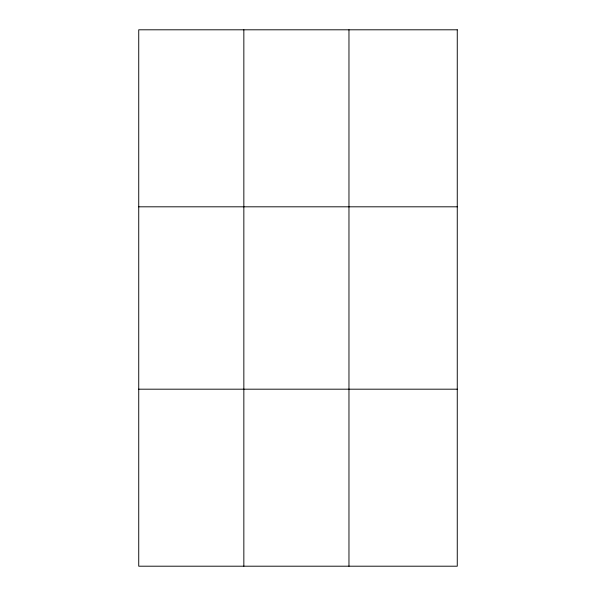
<?xml version="1.0" encoding="UTF-8"?>
<svg xmlns="http://www.w3.org/2000/svg" width="596" height="596" viewBox="0 0 596 596"><rect width="100%" height="100%" fill="white"/><g stroke="black" fill="none" stroke-linecap="round" stroke-linejoin="round"><path stroke-width="0.89" d="M243.846 566.2L243.846 29.8M348.965 566.2L348.965 29.8M138.734 206.812L457.266 206.812M138.734 389.188L457.266 389.188M457.266 29.8L457.266 566.2L138.734 566.2L138.734 29.8L457.266 29.8"/></g></svg>
